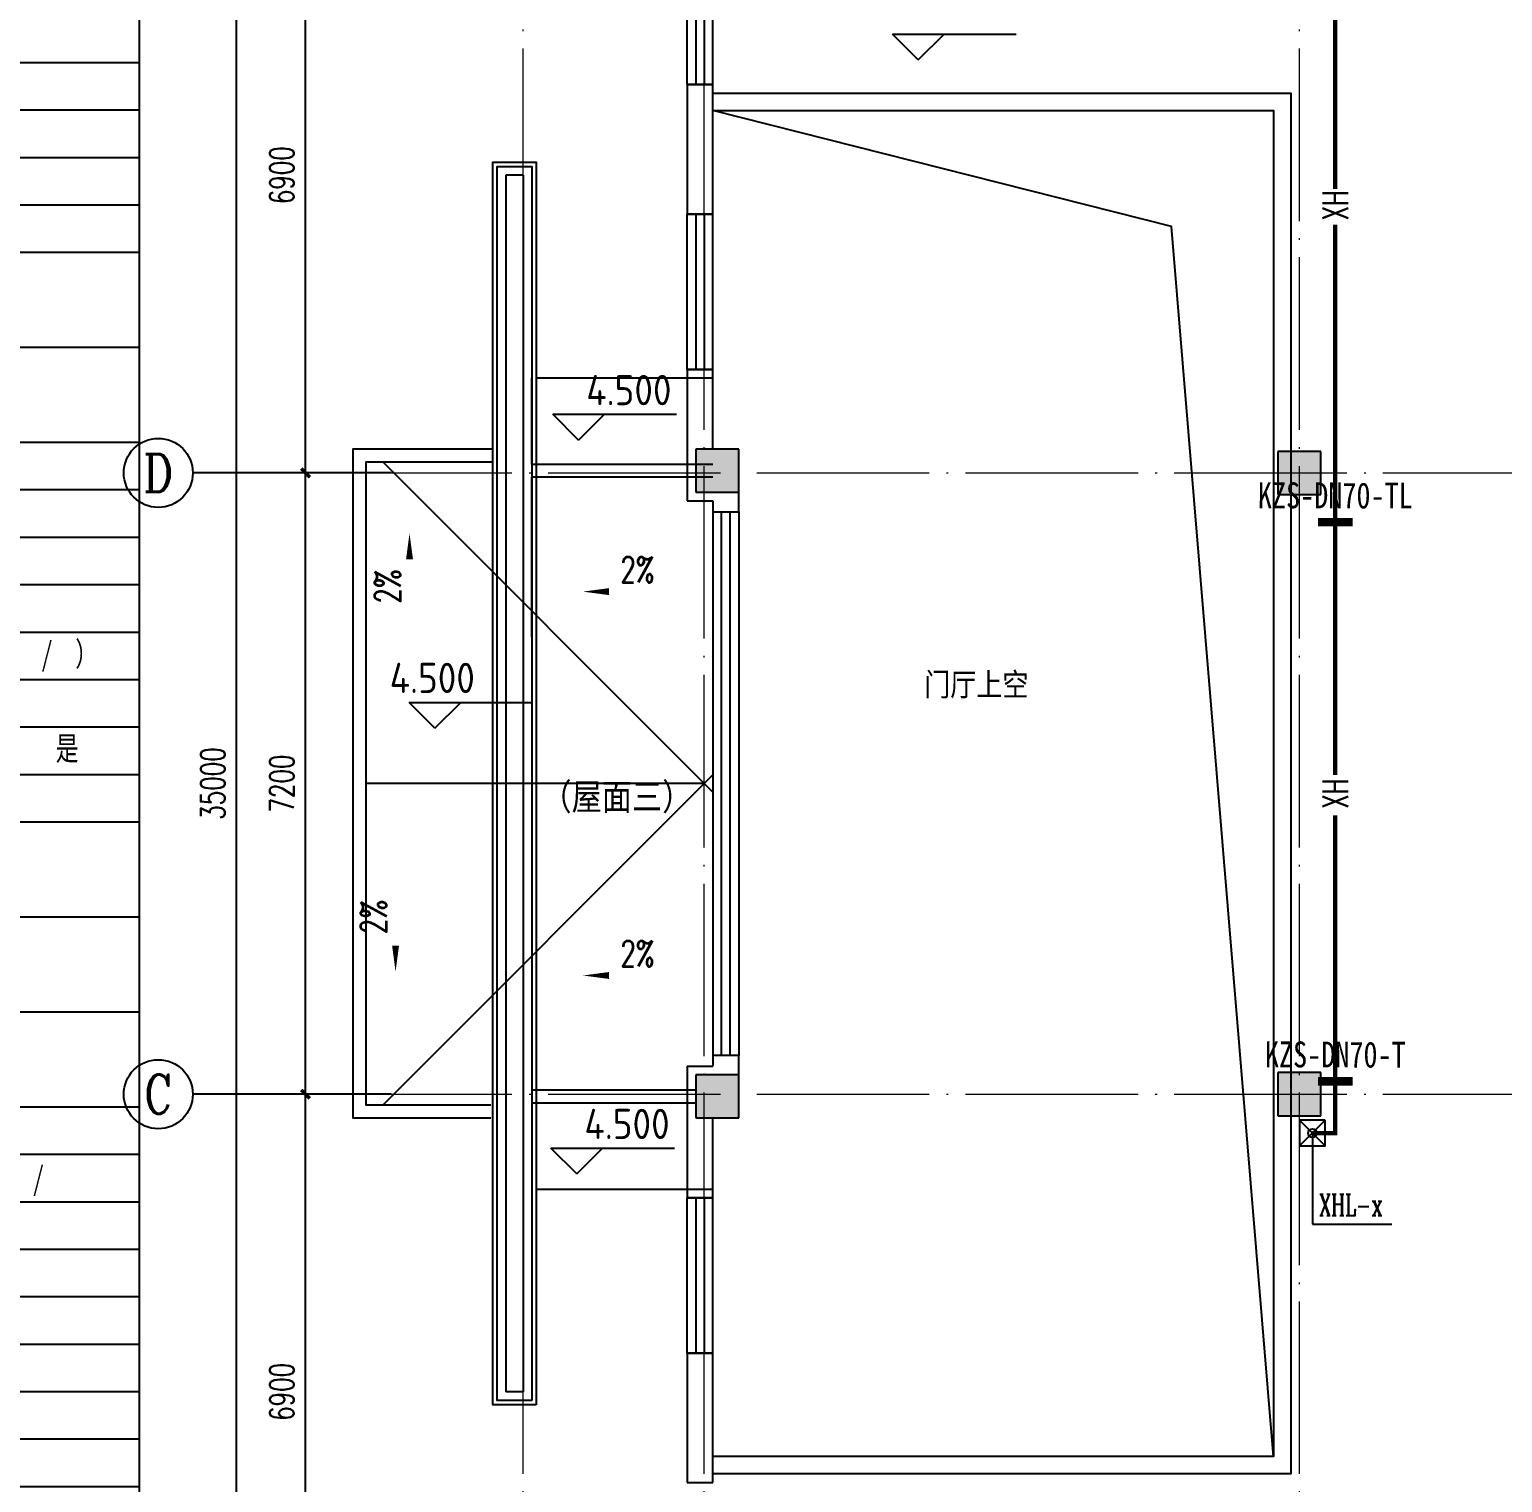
# Model space of a CAD drawing. Extents: x 1475400 to 1714963, y -629303 to -315532.
# Drawn here: x 1518849 to 1535929, y -453708 to -436869 of the extents above; entities that cross this region are included whole.
import ezdxf
from ezdxf.enums import TextEntityAlignment as Align

# ---------------------------------------------------------------- set-up
doc = ezdxf.new("R2010")
doc.units = 0
doc.header["$LTSCALE"] = 1000
doc.linetypes.add('CONTINOUS', pattern=[0])
doc.linetypes.add('DOTE', pattern=[2.42, 2, -0.2, 0.02, -0.2])
for name, color, linetype in [('A-ANNO-AXIS', 102, 'Continuous'), ('A-ANNO-IDEN-LEVL', 3, 'Continuous'), ('A-ANNO-TXT', 7, 'Continuous'), ('A-FLOR-STRS', 140, 'Continuous'), ('AXIS', 3, 'Continuous'), ('AXIS_TEXT', 7, 'Continuous'), ('COLUMN', 255, 'Continuous'), ('P-PROT-IDEN', 7, 'Continuous'), ('P-PROT-PIPE', 1, 'Continuous'), ('P-PROT-VPIP', 1, 'Continuous'), ('PUB_HATCH', 8, 'Continuous'), ('PUB_TEXT', 7, 'Continuous'), ('WALL', 2, 'Continuous'), ('WINDOW', 4, 'Continuous'), ('建筑底图', 7, 'Continuous'), ('抗震支吊架', 2, 'Continuous'), ('水', 5, 'Continuous'), ('消防', 1, 'Continuous'), ('说明', 7, 'Continuous')]:
    doc.layers.add(name, color=color, linetype=linetype)
doc.layers.add('DOTE', color=8, linetype='DOTE', lineweight=9)
doc.layers.add('定位矩形', color=6, linetype='Continuous', plot=False)
doc.styles.add('10', font='', dxfattribs={"width": 0.7, "height": 300})
doc.styles.add('_TCH_AXIS', font='COMPLEX', dxfattribs={"bigfont": 'GBCBIG'})
doc.styles.add('_TCH_DIM', font='SIMPLEX', dxfattribs={"bigfont": 'GBCBIG'})
doc.styles.add('_TWT_PIPETEXT', font='SIMPLEX', dxfattribs={"width": 0.8, "height": 2.5, "bigfont": 'HZTXT'})
doc.styles.add('_TWT_SERIAL', font='COMPLEX', dxfattribs={"width": 0.8, "height": 3, "bigfont": 'HZTXT'})
doc.styles.add('A_DIM_T3', font='SIMPLEX', dxfattribs={"width": 0.7, "bigfont": 'HZ'})
doc.styles.add('COMPLEX', font='COMPLEX')
doc.styles.add('H1', font='')
doc.styles.add('kzcad', font='', dxfattribs={"width": 0.8})
doc.styles.get("Standard").update_dxf_attribs({"font": 'geniso.shx', "bigfont": 'hztxt.shx'})
doc.styles.get('10').set_extended_font_data('SimSun')
doc.styles.get('H1').set_extended_font_data('SimSun')
doc.styles.get('kzcad').set_extended_font_data('SimSun')
doc.dimstyles.new('_TCH_ARCH&&100', dxfattribs={"dimtxt": 280, "dimasz": 100, "dimexe": 250, "dimexo": 300, "dimgap": 135, "dimtad": 1, "dimdec": 0, "dimzin": 0, "dimdsep": 46, "dimtxsty": 'A_DIM_T3', "dimblk": 'ARCHTICK', "dimcen": 0.09, "dimclrt": 7, "dimazin": 2, "dimtfac": 1, "dimtdec": 0, "dimtix": 1, "dimtmove": 2, "dimatfit": 3, "dimfxl": 150, "dimtolj": 1, "dimtzin": 0, "dimarcsym": 0})

# ---------------------------------------------------------------- blocks, each defined once
blk = doc.blocks.new('_ArchTick')
at = {"color": 0, "linetype": 'ByBlock', "const_width": 0.4}
blk.add_lwpolyline([(-0.5, -0.5), (0.5, 0.5)], dxfattribs=at)
blk = doc.blocks.new('*D220')
at = {"layer": 'A-ANNO-AXIS', "color": 0, "lineweight": -2, "transparency": 16777216}
for p, q in [((861232, -345910), (859489, -345910)), ((859739, -380910), (859739, -345910)), ((861232, -380910), (859489, -380910))]:
    blk.add_line(p, q, dxfattribs=at)
at = {"layer": 'Defpoints', "color": 0, "transparency": 16777216}
for p in [(859739, -345910), (861532, -345910), (861532, -380910)]:
    blk.add_point(p, dxfattribs=at)
at = {"layer": 'A-ANNO-AXIS', "color": 0, "lineweight": -2, "transparency": 16777216, "xscale": 100, "yscale": 100, "zscale": 100}
for p, rotation in [((859739, -345910), 90), ((859739, -380910), 270)]:
    blk.add_blockref('_ArchTick', p, dxfattribs=dict(at, rotation=rotation))
at = {"layer": 'A-ANNO-AXIS', "color": 7, "transparency": 16777216, "insert": (859464, -363410), "char_height": 280, "attachment_point": 5, "rotation": 90, "style": 'A_DIM_T3'}
blk.add_mtext('\\A1;35000', dxfattribs=at)
blk = doc.blocks.new('*D223')
at = {"layer": 'A-ANNO-AXIS', "color": 0, "lineweight": -2, "transparency": 16777216}
for p, q in [((861232, -367010), (860289, -367010)), ((860539, -373910), (860539, -367010)), ((861232, -373910), (860289, -373910))]:
    blk.add_line(p, q, dxfattribs=at)
at = {"layer": 'Defpoints', "color": 0, "transparency": 16777216}
for p in [(860539, -367010), (861532, -367010), (861532, -373910)]:
    blk.add_point(p, dxfattribs=at)
at = {"layer": 'A-ANNO-AXIS', "color": 0, "lineweight": -2, "transparency": 16777216, "xscale": 100, "yscale": 100, "zscale": 100}
for p, rotation in [((860539, -367010), 90), ((860539, -373910), 270)]:
    blk.add_blockref('_ArchTick', p, dxfattribs=dict(at, rotation=rotation))
at = {"layer": 'A-ANNO-AXIS', "color": 7, "transparency": 16777216, "insert": (860264, -370460), "char_height": 280, "attachment_point": 5, "rotation": 90, "style": 'A_DIM_T3'}
blk.add_mtext('\\A1;6900', dxfattribs=at)
blk = doc.blocks.new('*D224')
at = {"layer": 'A-ANNO-AXIS', "color": 0, "lineweight": -2, "transparency": 16777216}
for p, q in [((861232, -359810), (860289, -359810)), ((860539, -367010), (860539, -359810)), ((861232, -367010), (860289, -367010))]:
    blk.add_line(p, q, dxfattribs=at)
at = {"layer": 'Defpoints', "color": 0, "transparency": 16777216}
for p in [(860539, -359810), (861532, -359810), (861532, -367010)]:
    blk.add_point(p, dxfattribs=at)
at = {"layer": 'A-ANNO-AXIS', "color": 0, "lineweight": -2, "transparency": 16777216, "xscale": 100, "yscale": 100, "zscale": 100}
for p, rotation in [((860539, -359810), 90), ((860539, -367010), 270)]:
    blk.add_blockref('_ArchTick', p, dxfattribs=dict(at, rotation=rotation))
at = {"layer": 'A-ANNO-AXIS', "color": 7, "transparency": 16777216, "insert": (860264, -363410), "char_height": 280, "attachment_point": 5, "rotation": 90, "style": 'A_DIM_T3'}
blk.add_mtext('\\A1;7200', dxfattribs=at)
blk = doc.blocks.new('*D225')
at = {"layer": 'A-ANNO-AXIS', "color": 0, "lineweight": -2, "transparency": 16777216}
for p, q in [((861232, -352910), (860289, -352910)), ((860539, -359810), (860539, -352910)), ((861232, -359810), (860289, -359810))]:
    blk.add_line(p, q, dxfattribs=at)
at = {"layer": 'Defpoints', "color": 0, "transparency": 16777216}
for p in [(860539, -352910), (861532, -352910), (861532, -359810)]:
    blk.add_point(p, dxfattribs=at)
at = {"layer": 'A-ANNO-AXIS', "color": 0, "lineweight": -2, "transparency": 16777216, "xscale": 100, "yscale": 100, "zscale": 100}
for p, rotation in [((860539, -352910), 90), ((860539, -359810), 270)]:
    blk.add_blockref('_ArchTick', p, dxfattribs=dict(at, rotation=rotation))
at = {"layer": 'A-ANNO-AXIS', "color": 7, "transparency": 16777216, "insert": (860264, -356360), "char_height": 280, "attachment_point": 5, "rotation": 90, "style": 'A_DIM_T3'}
blk.add_mtext('\\A1;6900', dxfattribs=at)
blk = doc.blocks.new('$WINLIB2D$00000001')
at = {"color": 0}
for points in [[(-0.5, 0.5), (-0.5, -0.5)], [(-0.5, 0.5), (0.5, 0.5)], [(0.5, -0.5), (0.5, 0.5)], [(0.5, 0.1667), (-0.5, 0.1667)], [(0.5, -0.1667), (-0.5, -0.1667)], [(-0.5, -0.5), (0.5, -0.5)]]:
    blk.add_lwpolyline(points, dxfattribs=at)
blk = doc.blocks.new('_AXISO')
blk.add_circle((0, 0), 0.5)
at = {"layer": 'AXIS_TEXT', "style": 'COMPLEX', "width": 1.041667}
blk.add_attdef('A', text='', height=0.56, dxfattribs=at).set_placement((-0.25, -0.28), (0.25, -0.28), align=Align.FIT)
blk = doc.blocks.new('ewfrarftr')
at = {"layer": '消防', "linetype": 'CONTINOUS', "lineweight": -3}
for p, q in [((1469458, -381392), (1469458, -412105)), ((1486282, -381392), (1469458, -381392)), ((1471932, -381392), (1471932, -382207)), ((1473846, -381392), (1473846, -382207)), ((1475665, -381392), (1475665, -382207)), ((1477192, -381392), (1477192, -382207)), ((1478720, -381392), (1478720, -382207)), ((1481199, -381392), (1481199, -382805)), ((1486282, -381392), (1486282, -412105)), ((1469458, -382207), (1486282, -382207)), ((1471932, -382207), (1471932, -412105)), ((1477192, -382207), (1477192, -389383)), ((1479411, -382207), (1479411, -384001)), ((1482622, -382207), (1482622, -384001)), ((1471932, -382805), (1486282, -382805)), ((1471932, -383403), (1486282, -383403)), ((1471932, -384001), (1486282, -384001)), ((1470409, -384599), (1486282, -384599)), ((1479411, -384599), (1479411, -389383)), ((1482622, -384599), (1482622, -389383)), ((1471932, -385197), (1486282, -385197)), ((1471932, -385795), (1486282, -385795)), ((1471932, -386393), (1486282, -386393)), ((1471932, -386991), (1486282, -386991)), ((1471932, -387589), (1486282, -387589)), ((1471932, -388187), (1486282, -388187)), ((1471932, -388785), (1486282, -388785)), ((1470409, -389383), (1486282, -389383)), ((1474150, -389383), (1474150, -390579)), ((1474995, -389383), (1474995, -390579)), ((1476685, -389383), (1476685, -391774)), ((1478342, -389383), (1478342, -390579)), ((1480430, -389427), (1480430, -394166)), ((1481353, -389383), (1481353, -391774)), ((1474995, -389981), (1480430, -389981)), ((1470409, -390579), (1486282, -390579)), ((1474392, -390579), (1474392, -391774)), ((1478342, -390579), (1478342, -391774)), ((1474392, -391177), (1477166, -391177)), ((1477166, -391177), (1480430, -391177)), ((1470409, -391774), (1486282, -391774)), ((1475900, -391774), (1475900, -394166)), ((1482037, -391774), (1482037, -394166)), ((1471932, -392372), (1486282, -392372)), ((1471932, -392970), (1486282, -392970)), ((1471932, -393568), (1486282, -393568)), ((1471932, -394166), (1486282, -394166)), ((1477668, -394166), (1477668, -395362)), ((1471932, -394764), (1486282, -394764)), ((1471932, -395362), (1486282, -395362)), ((1484706, -395362), (1484706, -395960)), ((1471932, -395960), (1486282, -395960)), ((1475234, -400744), (1475234, -395960)), ((1471932, -396558), (1486282, -396558)), ((1476051, -396558), (1476051, -397754)), ((1478337, -396558), (1478337, -397754)), ((1479994, -396558), (1479994, -397754)), ((1481284, -396558), (1481284, -400146)), ((1482202, -396558), (1482202, -400146)), ((1476051, -397156), (1481284, -397156)), ((1470409, -397754), (1486282, -397754)), ((1477166, -397754), (1477166, -400146)), ((1475234, -398352), (1481284, -398352)), ((1478668, -398352), (1478668, -400146)), ((1471932, -398950), (1486282, -398950)), ((1475234, -399548), (1478668, -399548)), ((1471932, -400146), (1486282, -400146)), ((1470409, -400744), (1486282, -400744)), ((1470409, -400744), (1485369, -400744)), ((1474014, -400744), (1474014, -403136)), ((1476914, -400744), (1476914, -404288)), ((1479351, -400744), (1479351, -404929)), ((1481626, -400744), (1481626, -404331)), ((1483822, -400744), (1483822, -401342)), ((1471932, -401342), (1486282, -401342)), ((1471932, -401940), (1486282, -401940)), ((1471932, -402538), (1486282, -402538)), ((1471932, -402538), (1486282, -402538)), ((1471932, -403136), (1486282, -403136)), ((1471932, -403136), (1486282, -403136)), ((1474014, -403136), (1474014, -404331)), ((1471932, -403733), (1486282, -403733)), ((1471932, -404331), (1486282, -404331)), ((1471932, -404929), (1486282, -404929)), ((1471932, -404929), (1486282, -404929)), ((1471932, -404929), (1486282, -404929)), ((1475234, -404929), (1475234, -409115)), ((1476051, -404929), (1476051, -406125)), ((1478047, -404929), (1478047, -406125)), ((1479871, -404929), (1479871, -406125)), ((1481119, -404929), (1481119, -408517)), ((1482037, -404929), (1482037, -408517)), ((1476051, -405527), (1481119, -405527)), ((1470409, -406125), (1486282, -406125)), ((1477240, -406125), (1477240, -408517)), ((1475234, -406723), (1481119, -406723)), ((1478777, -406723), (1478777, -408517)), ((1471932, -407321), (1486282, -407321)), ((1475234, -407919), (1478777, -407919)), ((1471932, -408517), (1486282, -408517)), ((1469458, -409115), (1486282, -409115)), ((1470409, -409115), (1486282, -409115)), ((1471932, -409115), (1471932, -412105)), ((1475235, -409115), (1475235, -412105)), ((1478782, -409115), (1478782, -412105)), ((1480649, -409115), (1480649, -412105)), ((1483563, -409115), (1483563, -412105)), ((1471932, -409713), (1486282, -409713)), ((1475235, -410311), (1486282, -410311)), ((1469458, -410909), (1486282, -410909)), ((1470409, -410909), (1486282, -410909)), ((1471932, -411507), (1486282, -411507)), ((1469458, -412105), (1486282, -412105)), ((1469458, -412105), (1486282, -412105))]:
    blk.add_line(p, q, dxfattribs=at)
at = {"layer": '消防', "linetype": 'CONTINOUS', "lineweight": -3, "const_width": 60}
blk.add_lwpolyline([(1475522, -381038), (1480011, -381038)], dxfattribs=at)
at = {"layer": '消防', "linetype": 'CONTINOUS', "lineweight": -3}
blk.add_lwpolyline([(1470409, -412105), (1470409, -382207)], dxfattribs=at)
at = {"layer": '说明', "lineweight": 0}
blk.add_line((1470409, -400744), (1485369, -400744), dxfattribs=at)
at = {"color": 1, "linetype": 'CONTINOUS', "lineweight": -3, "style": 'H1', "width": 0.9}
blk.add_text('给排水消防专篇', height=500, dxfattribs=at).set_placement((1475485, -380897, 0))
at = {"layer": '说明', "lineweight": 0, "style": '10', "width": 0.7}
for s, p in [('建筑类别', (1470074, -381912)), ('公共建筑', (1472259, -381912)), ('建筑层数', (1474138, -381912)), ('地下0层', (1475866, -381937)), ('地上2层', (1477430, -381937)), ('建筑面积', (1479316, -381951)), ('2472.69平米', (1482775, -381937)), ('室', (1470919, -382682)), (' 室外消防给水进水管             管径 (mm )      DN150   数量 (根)        ', (1472871, -382643, -3)), ('2', (1483852, -382656)), ('外', (1470922, -383132)), ('                  室外消火栓                   数量(个)           14               地上式  ［/ ］', (1470736, -383286, -3)), ('消', (1470926, -383580)), ('  规格         SA100/65-1.6', (1477670, -383839)), ('地下式  ［√］', (1483182, -383832)), ('防', (1470926, -384000)), ('          进水管引自市政给水管道路名称  ', (1470505, -384383)), ('/', (1480449, -384432)), ('名称', (1472367, -385017)), ('用水量（L/S）', (1477332, -385017)), ('火灾延续时间（h）', (1479829, -385017)), ('总用水量（m3)', (1483004, -385017)), ('室内消火栓系统', (1472216, -385618)), ('15', (1478148, -385636)), ('2', (1480828, -385636)), ('108', (1484080, -385636)), ('室外消火栓系统', (1472216, -386216)), ('40', (1478148, -386234)), ('2', (1480828, -386234)), ('288', (1484080, -386234)), ('消防', (1470888, -386657)), ('自动喷淋灭火系统', (1472134, -386814)), ('55', (1478157, -386880)), ('1', (1480830, -386860)), ('198', (1484101, -386860)), ('用水量', (1470697, -387216)), ('保护防火卷帘自动喷水灭火系统', (1472216, -387412)), ('/', (1478251, -387458)), ('/', (1480830, -387458)), ('/', (1484282, -387458)), ('泡沫灭火系统', (1472216, -388010)), ('/', (1478251, -388056)), ('/', (1480830, -388056)), ('/', (1484282, -388056)), ('泡沫喷淋系统', (1472134, -388608)), ('/', (1478251, -388654)), ('/', (1480830, -388654)), ('/', (1484282, -388654)), ('消防炮灭火系统', (1472134, -389206)), ('/', (1478251, -389252)), ('/', (1480830, -389252)), ('/', (1484282, -389252)), ('水池分成独立', (1472049, -389824)), ('/', (1475251, -389817)), ('位置', (1476987, -389817)), ('5#楼地下一层', (1478485, -389833)), ('消防水池', (1470491, -390065)), ('1', (1474512, -390082)), ('备注', (1480569, -390103)), ('/', (1483479, -390126)), ('水池数量（个）', (1472049, -390393)), ('（m3）', (1475251, -390431)), ('容量（m3）', (1476747, -390424)), ('594', (1479186, -390413)), ('是（  √）', (1474659, -391006)), ('位置', (1476987, -391013)), ('5#屋顶消防水箱间', (1478322, -391013)), ('屋顶水箱', (1470527, -391261)), ('是否设置', (1472234, -391239)), ('备注', (1480569, -391298)), ('/', (1483479, -391299)), ('否（  / ）', (1474656, -391555)), ('容量（m3）', (1476747, -391620)), ('18', (1479128, -391575)), ('室内消火栓形式', (1472128, -392193)), ('位置', (1477581, -392193)), ('竖管管径', (1480561, -392183)), ('水枪充实水柱（m）', (1482253, -392183)), ('室', (1470845, -392479)), ('单阀消火栓  （ √ ）', (1472128, -392791)), ('内', (1470845, -392993)), ('一层至二层', (1477039, -392835)), ('DN100', (1480725, -392798)), ('13', (1483559, -392785)), ('双阀双出口消火栓（ / ）', (1472128, -393389)), ('/', (1477841, -393380)), ('/', (1481109, -393396)), ('/', (1483559, -393383)), ('消', (1470845, -393612)), ('带自救卷盘消火栓（ / ）', (1472128, -393987)), ('/', (1477841, -393977)), ('/', (1481109, -393994)), ('/', (1483559, -393981)), ('火', (1470845, -394167)), ('栓口静水压大于1.0Mp时采用减压方式', (1472128, -394585)), ('水箱分区（  /  ）', (1478103, -394585)), ('减压阀分区（  /  ）', (1480781, -394585)), ('其他（  /  ）', (1483904, -394592)), ('栓', (1470845, -394732)), ('栓口出水压大于0.5Mp时采用减压方式', (1472128, -395183)), ('是   （ √   ）', (1478103, -395183)), ('否   （  /    ）', (1481066, -395183)), ('系', (1470845, -395290)), ('统', (1470845, -395843)), ('消火栓布置是否能保证同层相邻两个消火栓充实水柱同时到达保护范围内的任何部位', (1472128, -395781)), ('是', (1485232, -395782)), ('系统采用防超压方式', (1472128, -396379)), ('减压稳压消火栓', (1477819, -396385)), ('地上 （ / ）', (1476507, -396977)), ('  规格', (1478393, -396973)), ('/', (1480616, -396994)), ('消防', (1469640, -397125)), ('消防水泵接合器', (1472433, -397266)), ('类型', (1475364, -397266)), ('备注', (1481464, -397294)), ('/', (1483957, -397294)), ('地下 （ / ）', (1476507, -397585)), (' 数量（个）', (1478394, -397601)), ('/', (1480616, -397592)), ('给水', (1469640, -398044)), ('增压泵(√）', (1475313, -398191)), ('（一）用（一）备', (1477280, -398191)), ('消', (1470919, -398473)), ('气压给水设备', (1472433, -398463)), ('备注', (1481464, -398490)), ('/', (1483957, -398490)), ('火', (1470922, -398924)), ('气压罐（√）', (1475289, -398790)), ('设置位置', (1477280, -398790)), ('屋顶水箱间', (1478909, -398790)), ('设计', (1469640, -398941)), ('栓', (1470926, -399371)), ('流量（L/S）', (1475334, -399368)), ('15', (1477728, -399401)), ('（一）用（一）备', (1478749, -399679)), ('系', (1470926, -399792)), ('消火栓泵', (1472440, -399707)), ('备注', (1481464, -399686)), ('/', (1483957, -399686)), ('扬程（m）', (1475442, -399966)), ('80', (1477728, -399999)), ('统', (1470929, -400216)), ('消防泵房位置', (1472464, -400566)), ('5#楼地下一层', (1475510, -400586)), ('危险等级', (1479655, -401152)), ('设置场所', (1474446, -401162)), ('/', (1477979, -401199)), ('/', (1482671, -401199)), ('/', (1484941, -401199)), ('自', (1470888, -401561)), ('名称', (1472501, -401778)), ('规格', (1474856, -401773)), ('数量（只）', (1477328, -401778)), ('温度等级℃', (1479601, -401754)), ('备注', (1482362, -401787)), ('动', (1470888, -402022)), ('直立型 ', (1472286, -402413)), ('ZSTZ-15(K=80)', (1474104, -402393)), ('/', (1478042, -402391)), ('/', (1480340, -402391)), ('/', (1483706, -402381)), ('喷', (1470888, -402505)), ('水', (1470888, -402975)), ('吊顶型', (1472286, -403011)), ('ZSTZ-15(K=80)', (1474104, -402991)), ('/', (1483706, -402978)), ('377', (1477826, -402993)), ('68', (1480340, -402976)), ('灭', (1470888, -403428)), ('湿式报警阀', (1472207, -403609)), ('ZSFZX150', (1474156, -403591)), ('1', (1477979, -403591)), ('/', (1480340, -403574)), ('/', (1483706, -403576)), ('火', (1470888, -403897)), ('水流指示器', (1472159, -404152)), ('ZSJZ150', (1474202, -404220)), ('2', (1477986, -404220)), ('/', (1480340, -404172)), ('/', (1483706, -404174)), ('系', (1470888, -404367)), ('统', (1470888, -404836)), ('是否按防火分区或楼层设置末端装置或试水阀', (1472054, -404744)), ('是', (1480483, -404744)), ('地上 （ / ）', (1476159, -405348)), ('规格', (1478289, -405344)), ('DN100', (1480124, -405374)), ('消防水泵接合器', (1472433, -405637)), ('类型', (1475364, -405637)), ('备注', (1481299, -405665)), ('/', (1483804, -405665)), ('地下 （√ ）', (1476140, -405957)), ('数量（个）', (1478232, -405972)), ('4', (1480338, -405972)), ('自动', (1470769, -406687)), ('增压泵(√）', (1475297, -406562)), ('（一）用（一）备', (1477616, -406562)), ('气压给水设备', (1472433, -406834)), ('备注', (1481299, -406861)), ('/', (1483804, -406861)), ('喷水', (1470769, -407186)), ('气压罐（√）', (1475297, -407162)), ('设置位置', (1477332, -407162)), ('屋顶水箱间', (1479351, -407162)), ('系统', (1470778, -407689)), ('流量（L/S）', (1475334, -407739)), ('55', (1477660, -407772)), ('消防', (1470782, -408184)), ('自喷泵', (1472440, -408078)), ('（一）用（一）备', (1478749, -408050)), ('备注', (1481299, -408057)), ('/', (1483804, -408057)), ('扬程（m）', (1475442, -408337)), ('80', (1477660, -408370)), ('设备', (1470782, -408729)), ('消防泵房位置', (1472464, -408937)), ('5#楼地下一层', (1475510, -408958)), ('气体', (1470769, -409657)), ('气体名称', (1472692, -409545)), ('规格', (1475915, -409534)), ('数量', (1479318, -409545)), ('设置场所', (1481155, -409534)), ('灭火', (1470769, -410172)), ('/', (1476933, -410148, 0)), ('/', (1479703, -410148, 0)), ('/', (1481879, -410148, 0)), ('/', (1484715, -410148, 0)), ('柜式七氟丙烷气体灭火', (1472088, -410374)), ('系统', (1470778, -410674)), ('/', (1476933, -410746, 0)), ('/', (1479703, -410746, 0)), ('/', (1481879, -410746, 0)), ('/', (1484715, -410746, 0)), ('灭火器', (1470769, -411362)), ('名称', (1472692, -411339)), ('规格', (1476605, -411328)), ('数量（具）', (1478995, -411339)), ('火灾危险等级', (1481140, -411328)), ('火灾类型', (1484233, -411328)), ('设置', (1470769, -411877)), ('中危险级', (1481435, -411913)), ('手提式干粉（磷酸铵盐）', (1471999, -411989)), ('2-MF/ABC4', (1476148, -411976)), ('43', (1479534, -411958)), ('A', (1484718, -411913))]:
    blk.add_text(s, height=300, dxfattribs=at).set_placement(p)
blk = doc.blocks.new('sdfcsf')
at = {"layer": 'PUB_HATCH'}
for points in [[(865563.1, -360035.3), (865563.1, -359535.3), (865063.1, -359535.3), (865063.1, -360035.3)], [(872313.1, -360060.3), (872313.1, -359560.3), (871813.1, -359560.3), (871813.1, -360060.3)], [(865563.1, -367285.3), (865563.1, -366785.3), (865063.1, -366785.3), (865063.1, -367285.3)], [(872313.1, -367260.3), (872313.1, -366760.3), (871813.1, -366760.3), (871813.1, -367260.3)]]:
    blk.add_hatch(color=256, dxfattribs=at).paths.add_polyline_path(points)
for p, q in [((865263.1, -363510.3), (861438.1, -359685.3)), ((863163.1, -359710.3), (865263.1, -359710.3)), ((865263.1, -363310.1), (861438.1, -367135.1))]:
    blk.add_line(p, q)
for points in [[(863212.6, -370610.3), (862712.6, -370610.3), (862712.6, -356210.3), (863212.6, -356210.3)], [(863162.6, -370560.3), (862762.6, -370560.3), (862762.6, -356260.3), (863162.6, -356260.3)]]:
    blk.add_lwpolyline(points, close=True)
for points in [[(863163.1, -359710.3), (863163.1, -358710.3), (863163.1, -358710.3)], [(863212.6, -358710.3), (865263.1, -358710.3)], [(862712.6, -359535.3), (862588.1, -359535.3), (861088.1, -359535.3), (861088.1, -367285.3), (862687.6, -367285.3)], [(862712.6, -359685.3), (862588.1, -359685.3), (861238.1, -359685.3), (861238.1, -367135.3), (862687.6, -367135.3)], [(863163.1, -361710.3), (863163.1, -359860.3)], [(865263.1, -359860.3), (863163.1, -359860.3)], [(865163, -363410.2), (861238.1, -363410.3)], [(863163.1, -365110.3), (863163.1, -366960.3)], [(863163.1, -366960.3), (865063.1, -366960.3)], [(863163.1, -367110.3), (865063.1, -367110.3)], [(863163.1, -367110.3), (863163.1, -368110.3), (863163.1, -368110.3)], [(863212.6, -368110.3), (865263.1, -368110.3)]]:
    blk.add_lwpolyline(points)
at = {"layer": 'A-ANNO-IDEN-LEVL'}
for p, q in [((867643.6, -355024), (867343.6, -354724)), ((867343.6, -354724), (868777.6, -354724)), ((867643.6, -355024), (867943.6, -354724)), ((863705.4, -359430.8), (863405.4, -359130.8)), ((863405.4, -359130.8), (864839.4, -359130.8)), ((863705.4, -359430.8), (864005.4, -359130.8)), ((862039.2, -362769.3), (861739.2, -362469.3)), ((861739.2, -362469.3), (863173.2, -362469.3)), ((862039.2, -362769.3), (862339.2, -362469.3)), ((863684.1, -367934.5), (863384.1, -367634.5)), ((863384.1, -367634.5), (864818.1, -367634.5)), ((863684.1, -367934.5), (863984.1, -367634.5))]:
    blk.add_line(p, q, dxfattribs=at)
at = {"layer": 'A-FLOR-STRS', "ltscale": 1000}
for points in [[(865263.1, -355410.3), (871963.1, -355410.3), (871963.1, -371410.3), (865263.1, -371410.3)], [(871763.1, -371210.3), (870579.3, -356954.8), (865263.1, -355610.3)], [(865263.1, -355610.3), (871763.1, -355610.3), (871763.1, -371210.3), (865263.1, -371210.3)]]:
    blk.add_lwpolyline(points, dxfattribs=at)
at = {"layer": 'AXIS'}
for p, q in [((861532, -359810.3), (859232, -359810.3)), ((861532, -367010.3), (859232, -367010.3))]:
    blk.add_line(p, q, dxfattribs=at)
at = {"layer": 'COLUMN'}
for p, q in [((865563.1, -359535.3), (865063.1, -359535.3)), ((865063.1, -359535.3), (865063.1, -360035.3)), ((865563.1, -360035.3), (865563.1, -359535.3)), ((872313.1, -359560.3), (871813.1, -359560.3)), ((871813.1, -359560.3), (871813.1, -360060.3)), ((872313.1, -360060.3), (872313.1, -359560.3)), ((865063.1, -360035.3), (865563.1, -360035.3)), ((871813.1, -360060.3), (872313.1, -360060.3)), ((865563.1, -366785.3), (865063.1, -366785.3)), ((865063.1, -366785.3), (865063.1, -367285.3)), ((865563.1, -367285.3), (865563.1, -366785.3)), ((872313.1, -366760.3), (871813.1, -366760.3)), ((871813.1, -366760.3), (871813.1, -367260.3)), ((872313.1, -367260.3), (872313.1, -366760.3)), ((865063.1, -367285.3), (865563.1, -367285.3)), ((871813.1, -367260.3), (872313.1, -367260.3))]:
    blk.add_line(p, q, dxfattribs=at)
at = {"layer": 'DOTE'}
for p, q in [((863063.1, -383511.1), (863063.1, -343309.6)), ((865163.1, -383511.1), (865163.1, -343309.6)), ((872063.1, -383511.1), (872063.1, -343309.6)), ((860932, -359810.3), (901663.1, -359810.3)), ((860932, -367010.3), (901663.1, -367010.3))]:
    blk.add_line(p, q, dxfattribs=at)
at = {"layer": 'WALL'}
for p, q in [((864963.1, -355310.3), (864963.1, -356810.3)), ((865263.1, -355310.3), (864963.1, -355310.3)), ((865263.1, -356810.3), (865263.1, -355310.3)), ((862862.6, -356360.3), (862862.6, -370460.3)), ((863062.6, -356360.3), (862862.6, -356360.3)), ((863062.6, -356360.3), (863062.6, -370460.3)), ((864963.1, -356810.3), (865263.1, -356810.3)), ((865263.1, -358610.3), (864963.1, -358610.3)), ((864963.1, -358610.3), (864963.1, -359935.3)), ((865263.1, -359535.3), (865263.1, -358610.3)), ((864963.1, -359935.3), (864963.1, -359935.3)), ((864963.1, -359935.3), (864963.1, -360135.3)), ((865563.1, -360260.3), (865563.1, -360035.3)), ((864963.1, -360135.3), (865263.1, -360135.3)), ((865263.1, -360135.3), (865263.1, -360260.3)), ((865263.1, -360260.3), (865563.1, -360260.3)), ((864963.1, -366685.3), (865263.1, -366685.3)), ((864963.1, -366685.3), (864963.1, -366885.3)), ((865563.1, -366560.3), (865263.1, -366560.3)), ((865263.1, -366560.3), (865263.1, -366685.3)), ((865563.1, -366785.3), (865563.1, -366560.3)), ((864963.1, -366885.3), (864963.1, -368210.3)), ((864963.1, -366885.3), (864963.1, -366885.3)), ((865263.1, -368210.3), (865263.1, -367285.3)), ((864963.1, -368210.3), (865263.1, -368210.3)), ((864963.1, -370010.3), (864963.1, -371510.3)), ((865263.1, -370010.3), (864963.1, -370010.3)), ((865263.1, -371510.3), (865263.1, -370010.3)), ((863062.6, -370460.3), (862862.6, -370460.3)), ((864963.1, -371510.3), (865263.1, -371510.3))]:
    blk.add_line(p, q, dxfattribs=at)
at = {"layer": '水'}
for points in [[(861745, -361757.7, 0, 0, 0), (861745, -360510.7, 0, 80, 0), (861745, -360810.7, 0, 0, 0)], [(865003.5, -361186, 0, 0, 0), (863756.5, -361186, 0, 80, 0), (864056.5, -361186, 0, 0, 0)], [(861583.1, -364341.9, 0, 0, 0), (861583.2, -365588.9, 0, 80, 0), (861583.2, -365288.9, 0, 0, 0)], [(865003.5, -365634.6, 0, 0, 0), (863756.5, -365634.6, 0, 80, 0), (864056.5, -365634.6, 0, 0, 0)]]:
    blk.add_lwpolyline(points, format="xyseb", dxfattribs=at)
at = {"layer": 'AXIS'}
ref = blk.add_blockref('_AXISO', (858832, -359810.3), dxfattribs=dict(at, xscale=800, yscale=800, zscale=800))
ref.add_attrib('A', 'D', dxfattribs={"layer": 'AXIS_TEXT', "height": 435.3, "style": '_TCH_AXIS'}).set_placement((858655.9, -360028), (859008.2, -360028), align=Align.FIT)
ref = blk.add_blockref('_AXISO', (858832, -367010.3), dxfattribs=dict(at, xscale=800, yscale=800, zscale=800))
ref.add_attrib('A', 'C', dxfattribs={"layer": 'AXIS_TEXT', "height": 455.7, "style": '_TCH_AXIS'}).set_placement((858669.3, -367238.2), (858994.8, -367238.2), align=Align.FIT)
at = {"layer": 'WINDOW', "yscale": 300, "rotation": 90}
for p, xscale, zscale in [((865113.1, -354410.3), 1800, -1800), ((865113.1, -357710.3), 1800, -1800), ((865413.1, -363410.3), -6300, 6300), ((865113.1, -369110.3), 1800, -1800)]:
    blk.add_blockref('$WINLIB2D$00000001', p, dxfattribs=dict(at, xscale=xscale, zscale=zscale))
at = {"layer": 'A-ANNO-TXT', "color": 7}
for p in [(863794.1, -359025.8), (861514.6, -362360.9), (863772.8, -367529.5)]:
    blk.add_text('4.500', height=350, dxfattribs=at).set_placement(p)
at = {"layer": 'PUB_TEXT', "color": 7, "style": '_TCH_DIM', "width": 0.705882}
for p in [(864190, -361081), (864190, -365529.6)]:
    blk.add_text('2%%%', height=297.5, dxfattribs=at).set_placement(p)
for rotation, p in [(90, (861640, -361324.2)), (90.00304, (861478.2, -365155.4))]:
    blk.add_text('2%%%', height=297.5, rotation=rotation, dxfattribs=at).set_placement(p)
at = {"layer": 'PUB_TEXT'}
for s, height, p in [('门厅上空', 302.47, (867711.8, -362424.4)), ('（屋面三）', 350, (863274.2, -363750))]:
    blk.add_text(s, height=height, dxfattribs=at).set_placement(p)
at = {"layer": 'A-ANNO-AXIS'}
for p1, p2, distance, picture, middle in [((861532, -380910.3), (861532, -345910.3), 1792.8, '*D220', (859464.2, -363410.3)), ((861532, -359810.3), (861532, -352910.3), 992.8, '*D225', (860264.2, -356360.3)), ((861532, -367010.3), (861532, -359810.3), 992.8, '*D224', (860264.2, -363410.3)), ((861532, -373910.3), (861532, -367010.3), 992.8, '*D223', (860264.2, -370460.3))]:
    dim = blk.add_aligned_dim(p1=p1, p2=p2, distance=distance, dimstyle='_TCH_ARCH&&100', dxfattribs=at)
    dim.commit()
    dim.dimension.update_dxf_attribs({"geometry": picture, "text_midpoint": middle})

msp = doc.modelspace()

# ---------------------------------------------------------------- hatches: boundary and pattern name
at = {"layer": 'P-PROT-PIPE'}
for points in [[(1533990.1, -449658), (1533990.1, -449683), (1534015.1, -449683)], [(1533990.1, -449658), (1534015.1, -449658), (1534015.1, -449683)]]:
    msp.add_hatch(color=256, dxfattribs=at).paths.add_polyline_path(points)

# ---------------------------------------------------------------- linework, layer by layer
at = {"layer": 'P-PROT-IDEN', "linetype": 'ByBlock'}
for p, q in [((1533724.2, -449658, -3800), (1533724.2, -450714.8, -3800)), ((1533724.2, -450714.8, -3800), (1534644.5, -450714.8, -3800))]:
    msp.add_line(p, q, dxfattribs=at)
at = {"layer": 'P-PROT-PIPE', "const_width": 50}
for points in [[(1533990.1, -438718.9), (1533990.1, -435499.2)], [(1533990.1, -445510), (1533990.1, -439129.7)], [(1533990.1, -449658), (1533990.1, -445975.7)], [(1533724.2, -449658), (1533990.1, -449658)]]:
    msp.add_lwpolyline(points, dxfattribs=at)
at = {"layer": 'P-PROT-VPIP'}
msp.add_circle((1533724.2, -449658), 50, dxfattribs=at)
at = {"layer": '定位矩形', "color": 3}
for p, q in [((1533874.2, -449508), (1533574.2, -449808)), ((1533874.2, -449808), (1533574.2, -449508))]:
    msp.add_line(p, q, dxfattribs=at)
msp.add_lwpolyline([(1533874.2, -449508), (1533574.2, -449508), (1533574.2, -449808), (1533874.2, -449808)], close=True, dxfattribs=at)
at = {"layer": '抗震支吊架', "color": 2, "const_width": 100}
for points in [[(1533790.1, -442578.6), (1534190.1, -442578.6)], [(1533790.1, -449058), (1534190.1, -449058)]]:
    msp.add_lwpolyline(points, dxfattribs=at)

# ---------------------------------------------------------------- block references
at = {"xscale": 0.9199999999999999, "yscale": 0.9199999999999999, "zscale": 0.9199999999999999}
msp.add_blockref('ewfrarftr', (152740.9, -81218.9), dxfattribs=at)
at = {"layer": '建筑底图'}
msp.add_blockref('sdfcsf', (661511.1, -82197.6), dxfattribs=at)

# ---------------------------------------------------------------- texts
at = {"layer": 'P-PROT-IDEN', "style": '_TWT_PIPETEXT', "width": 0.64}
for p in [(1534140.1, -439079.7), (1534140.1, -445898.3)]:
    msp.add_text('XH', height=300, rotation=90, dxfattribs=at).set_placement(p)
at = {"layer": 'P-PROT-IDEN', "color": 7, "linetype": 'ByBlock', "style": '_TWT_SERIAL', "width": 0.64}
msp.add_text('XHL-x', height=250, dxfattribs=at).set_placement((1533802.1, -450614.8, -3800))
at = {"layer": '抗震支吊架', "color": 2, "style": 'kzcad', "width": 0.8}
for s, p in [('KZS-DN70-TL', (1533990.1, -442418.6)), ('KZS-DN70-T', (1533990.1, -448898))]:
    msp.add_text(s, height=300, rotation=359.88539, dxfattribs=at).set_placement(p, align=Align.CENTER)

doc.saveas('drawing.dxf')
